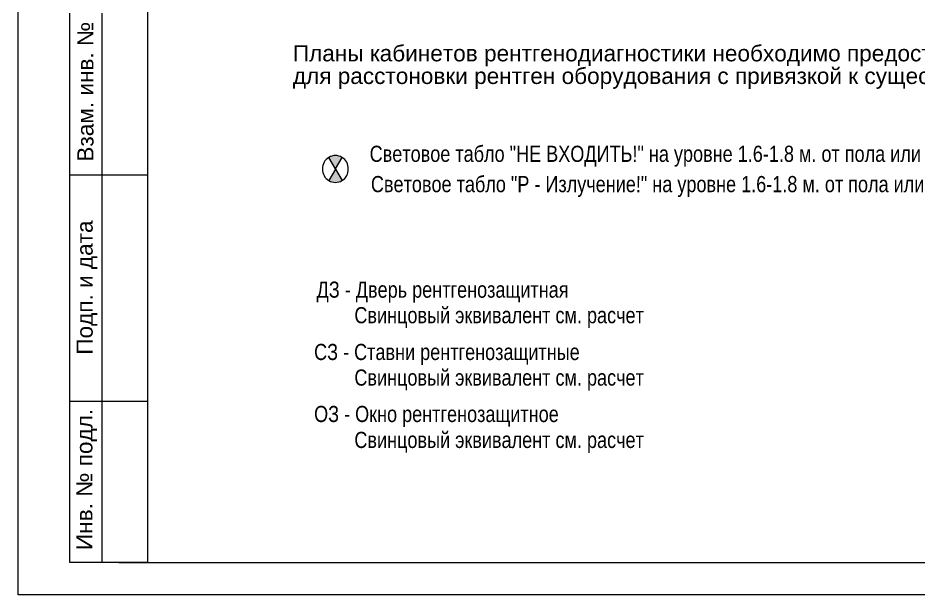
# Model space of a CAD drawing. Header units: metres. Extents: x 14591 to 15202, y 5442 to 5571.
# Drawn here: x 15073.3 to 15087.24, y 5442.94 to 5451.87 of the extents above; entities that cross this region are included whole.
import ezdxf
from ezdxf.enums import TextEntityAlignment as Align

# ---------------------------------------------------------------- set-up
doc = ezdxf.new("R2010")
doc.units = ezdxf.units.M
doc.header["$MEASUREMENT"] = 0
doc.linetypes.add('AM_DIN_F_W050x2', pattern=[0.003125, 0.00225, -0.000875])
for name, color, linetype, lineweight in [('Level 50', 7, 'Continuous', 0), ('Level 63', 7, 'Continuous', 0), ('RAZMER', 3, 'Continuous', 0), ('ТХ Мебель', 7, 'Continuous', 30)]:
    doc.layers.add(name, color=color, linetype=linetype, lineweight=lineweight)
doc.styles.add('MONOTXT', font='monotxt.shx', dxfattribs={"width": 0.8, "height": 0.5})
doc.styles.add('Style-Arial', font='arial.ttf')

# ---------------------------------------------------------------- blocks, each defined once
blk = doc.blocks.new('*U150')
at = {"layer": 'Level 50', "color": 7, "linetype": 'Continuous', "lineweight": 0}
for p, q in [((-20.487, -14.5), (-20.487, 14.5)), ((20.513, -14.5), (-20.487, -14.5))]:
    blk.add_line(p, q, dxfattribs=at)
at = {"layer": 'Level 50', "color": 7, "linetype": 'Continuous', "lineweight": 13}
for p, q in [((-18.487, 14), (-18.487, -14)), ((-18.926, -14), (20.013, -14))]:
    blk.add_line(p, q, dxfattribs=at)
at = {"layer": 'Level 63', "color": 7, "linetype": 'Continuous', "lineweight": 13}
for p, q in [((-19.187, -14), (-19.187, -5.5)), ((-19.687, -8), (-18.487, -8)), ((-19.687, -11.5), (-18.487, -11.5))]:
    blk.add_line(p, q, dxfattribs=at)
at = {"layer": 'Level 63', "color": 7, "linetype": 'Continuous', "lineweight": 13, "flags": 128}
blk.add_lwpolyline([(-18.487, -14), (-19.687, -14), (-19.687, -5.5)], dxfattribs=at)
at = {"layer": 'Level 63', "color": 7, "linetype": 'Continuous', "lineweight": 0, "style": 'Style-Arial'}
for s, p in [('Взам. инв. №', (-19.445, -6.716)), ('Подп. и дата', (-19.457, -9.745)), ('Инв. № подл.', (-19.462, -12.713))]:
    blk.add_text(s, height=0.25002, rotation=90, dxfattribs=at).set_placement(p, align=Align.MIDDLE_CENTER)
blk = doc.blocks.new('формат_А3')
at = {"layer": 'Level 50', "color": 7, "linetype": 'Continuous', "lineweight": 13}
blk.add_blockref('*U150', (20.487, -14.5), dxfattribs=at)

msp = doc.modelspace()

# ---------------------------------------------------------------- hatches: boundary and pattern name
at = {"layer": 'RAZMER', "linetype": 'Continuous', "ltscale": 1e-06}
for points in [[(15078.21249992, 5449.53305218), (15078.31569662, 5449.71179411, 0.2802901307), (15078.10923878, 5449.71190573)], [(15078.21249992, 5449.53260298), (15078.31569662, 5449.35386105, -0.2802901307), (15078.10923878, 5449.35374944)]]:
    msp.add_hatch(color=7, dxfattribs=at).paths.add_polyline_path(points)

# ---------------------------------------------------------------- linework, layer by layer
at = {"layer": 'RAZMER', "color": 7, "linetype": 'Continuous', "ltscale": 1e-06}
for p, q in [((15078.21253585, 5449.53298995), (15078.10923878, 5449.71190573)), ((15078.21276045, 5449.53350344), (15078.31569662, 5449.71179411)), ((15078.21253585, 5449.53266521), (15078.10923878, 5449.35374944)), ((15078.21276045, 5449.53215173), (15078.31569662, 5449.35386105))]:
    msp.add_line(p, q, dxfattribs=at)
for centre, start, end in [((15078.21237597, 5449.54217039), 357.303803412, 182.696196588), ((15078.21237597, 5449.52348477), 177.303803412, 2.696196588)]:
    msp.add_arc(centre, 0.1986136, start, end, dxfattribs=at)

# ---------------------------------------------------------------- block references
at = {"layer": 'Level 50', "color": 7, "linetype": 'Continuous', "lineweight": 13}
msp.add_blockref('формат_А3', (15073.30490611, 5471.94380334), dxfattribs=at)

# ---------------------------------------------------------------- texts
at = {"layer": 'Level 63', "color": 7, "linetype": 'Continuous', "lineweight": 13, "char_height": 0.25}
for s, insert, attachment_point, line_spacing_factor, style in [('Планы кабинетов рентгенодиагностики необходимо предоставить заводу производителю аппаратов, \\Pдля расстоновки рентген оборудования с привязкой к существующим стенам.', (15077.5548181, 5451.44771758), 1, 0.84, 'Style-Arial'), ('\\fArial|b0|i0|c204204|p39;Световое табло "НЕ ВХОДИТЬ!" на уровне 1.6-1.8 м. от пола или над дверью.', (15078.74214916, 5449.56755844), 7, 0.6, 'MONOTXT')]:
    msp.add_mtext(s, dxfattribs=dict(at, insert=insert, attachment_point=attachment_point, line_spacing_factor=line_spacing_factor, style=style))
at = {"layer": 'ТХ Мебель', "color": 7, "linetype": 'AM_DIN_F_W050x2', "lineweight": 30, "ltscale": 100, "char_height": 0.25, "style": 'MONOTXT'}
for s, insert, attachment_point, line_spacing_factor in [('\\fArial|b0|i0|c204204|p39;Световое табло "Р - Излучение!" на уровне 1.6-1.8 м. от пола или над дверью', (15078.76170527, 5449.42426961), 1, 0.84), ('\\fArial|b0|i0|c204204|p39; ДЗ - Дверь рентгенозащитная', (15077.84378153, 5447.46651382), 7, 0.6), ('\\fArial|b0|i0|c204204|p39;       Свинцовый эквивалент см. расчет', (15077.96236088, 5447.07109905), 7, 0.6), ('\\fArial|b0|i0|c204204|p39;СЗ - Ставни рентгенозащитные ', (15077.88307258, 5446.50242056), 7, 0.6), ('\\fArial|b0|i0|c204204|p39;       Свинцовый эквивалент см. расчет', (15077.96236088, 5446.10657621), 7, 0.6), ('\\fArial|b0|i0|c204204|p39;ОЗ - Окно рентгенозащитное', (15077.88307258, 5445.54324218), 7, 0.6), ('\\fArial|b0|i0|c204204|p39;       Свинцовый эквивалент см. расчет', (15077.96236088, 5445.14205337), 7, 0.6)]:
    msp.add_mtext(s, dxfattribs=dict(at, insert=insert, attachment_point=attachment_point, line_spacing_factor=line_spacing_factor))

doc.saveas('drawing.dxf')
